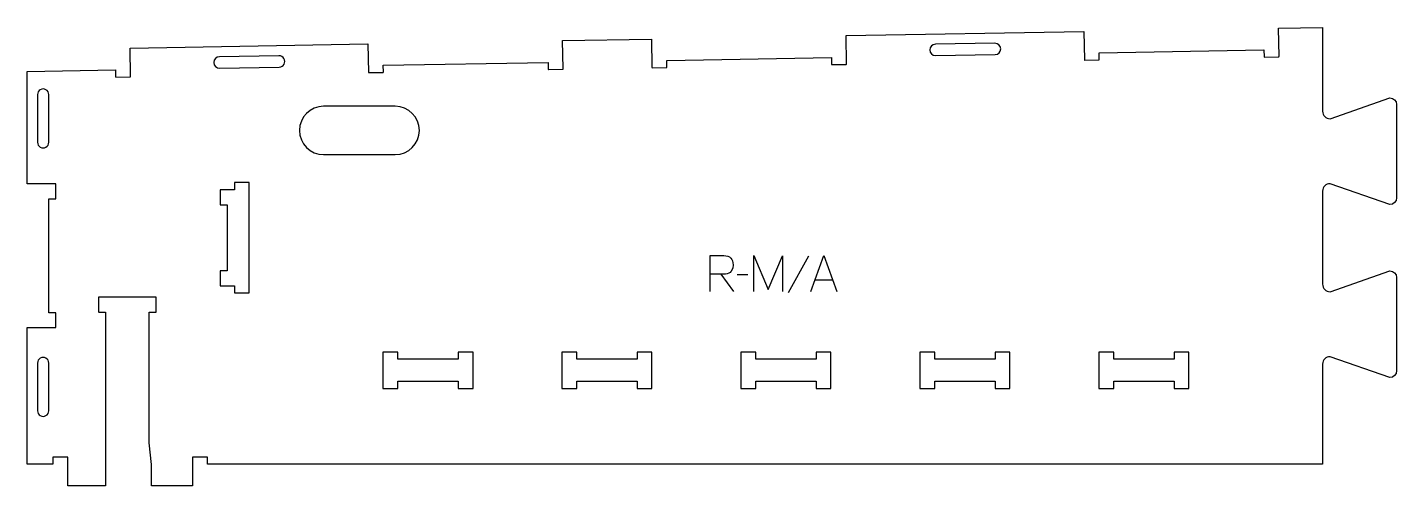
# Model space of a CAD drawing. Header units: millimetres. Extents: x -569 to 578, y -193 to 191.
import ezdxf

# ---------------------------------------------------------------- set-up
doc = ezdxf.new("R2010")
doc.units = ezdxf.units.MM
for name, color, linetype, true_color in [('1_ANYTOOL_1MMDEEP_LABELS_S', 2, 'Continuous', 0xffff00), ('3_ANYTOOL_CUTTHROUGH_INSID', 4, 'Continuous', 0x00ffff), ('4_ANYTOOL_CUTTHROUGH_OUTSI', 5, 'Continuous', 0x0000ff)]:
    doc.layers.add(name, color=color, linetype=linetype, true_color=true_color)

msp = doc.modelspace()

# ---------------------------------------------------------------- linework, layer by layer
at = {"layer": '1_ANYTOOL_1MMDEEP_LABELS_S'}
for p, q in [((85.5, -0.5), (68.3, -31.2)), ((12, -15.6), (22.5, -30)), ((34.5, -16.1), (25.7, -16.2)), ((90.6, -20.4), (105.6, -20.4))]:
    msp.add_line(p, q, dxfattribs=at)
for points in [[(3, -30), (3, 0), (14.4, 0), (17.8, -0.5), (19.2, -1.1), (20.3, -2), (21.2, -3.1), (21.8, -4.4), (22.3, -7.8), (21.9, -10.6), (20.5, -13), (19.6, -14.1), (18.5, -14.8), (17.2, -15.3), (15.8, -15.5), (14, -15.6), (12, -15.6), (3, -15.6)], [(39.6, -30), (39.6, 0), (51.6, -28.4), (63.6, -0.1), (63.6, -30)], [(87.2, -30), (98.1, 0), (109.1, -30)]]:
    msp.add_lwpolyline(points, dxfattribs=at)
at = {"layer": '3_ANYTOOL_CUTTHROUGH_INSID'}
for points in [[(191.8, 167.7), (241.8, 168.5, 1), (241.6, 178), (191.7, 177.2, 1)], [(-408.2, 157.2), (-358.2, 158, 1), (-358.4, 167.5), (-408.3, 166.7, 1)], [(-551.3, 135, 1.000001), (-560.8, 135), (-560.8, 95, 1.000001), (-551.3, 95)], [(-261, 84.7, 1), (-261, 125.2), (-321, 125.2, 1), (-321, 84.7)], [(-551.3, -130), (-551.3, -90, 1.000001), (-560.8, -90), (-560.8, -130, 1.000001)]]:
    msp.add_lwpolyline(points, format="xyb", close=True, dxfattribs=at)
for points in [[(-395.8, 61.2), (-395.8, 55.2), (-407.8, 55.2), (-407.8, 42.7), (-401.8, 42.7), (-401.8, -12.8), (-407.8, -12.8), (-407.8, -25.3), (-395.8, -25.3), (-395.8, -31.3), (-383.3, -31.3), (-383.3, 61.2)], [(-258.8, -86.8), (-258.8, -80.8), (-271.3, -80.8), (-271.3, -111.3), (-258.8, -111.3), (-258.8, -105.3), (-208.3, -105.3), (-208.3, -111.3), (-195.8, -111.3), (-195.8, -80.8), (-208.3, -80.8), (-208.3, -86.8)], [(-108.8, -86.8), (-108.8, -80.8), (-121.3, -80.8), (-121.3, -111.3), (-108.8, -111.3), (-108.8, -105.3), (-58.3, -105.3), (-58.3, -111.3), (-45.8, -111.3), (-45.8, -80.8), (-58.3, -80.8), (-58.3, -86.8)], [(41.2, -86.8), (41.2, -80.8), (28.7, -80.8), (28.7, -111.3), (41.2, -111.3), (41.2, -105.3), (91.7, -105.3), (91.7, -111.3), (104.2, -111.3), (104.2, -80.8), (91.7, -80.8), (91.7, -86.8)], [(191.2, -86.8), (191.2, -80.8), (178.7, -80.8), (178.7, -111.3), (191.2, -111.3), (191.2, -105.3), (241.7, -105.3), (241.7, -111.3), (254.2, -111.3), (254.2, -80.8), (241.7, -80.8), (241.7, -86.8)], [(341.2, -86.8), (341.2, -80.8), (328.7, -80.8), (328.7, -111.3), (341.2, -111.3), (341.2, -105.3), (391.7, -105.3), (391.7, -111.3), (404.2, -111.3), (404.2, -80.8), (391.7, -80.8), (391.7, -86.8)]]:
    msp.add_lwpolyline(points, close=True, dxfattribs=at)
at = {"layer": '4_ANYTOOL_CUTTHROUGH_OUTSI'}
msp.add_lwpolyline([(-495.4, 155.7), (-495.3, 149.9, 0.414214), (-495.1, 149.7), (-483.1, 149.9, 0.414214), (-482.8, 150.1), (-483.2, 173.9), (-283.8, 177.4), (-283.4, 153.6, 0.414275), (-283.1, 153.4), (-271.1, 153.6, 0.414214), (-270.9, 153.8), (-271, 159.6), (-132.9, 162), (-132.8, 156.2, 0.414214), (-132.6, 156), (-120.6, 156.2, 0.414214), (-120.3, 156.5), (-120.8, 180.2), (-46.3, 181.5), (-45.8, 157.8, 0.414214), (-45.6, 157.5), (-33.6, 157.7, 0.414214), (-33.3, 158), (-33.4, 163.7), (104.6, 166.1), (104.7, 160.4, 0.414214), (104.9, 160.1), (116.9, 160.3, 0.414214), (117.2, 160.6), (116.8, 184.4), (316.2, 187.8), (316.6, 164.1, 0.414275), (316.9, 163.9), (328.9, 164.1, 0.414214), (329.1, 164.3), (329, 170.1), (467.1, 172.5), (467.2, 166.7, 0.414214), (467.4, 166.5), (479.4, 166.7, 0.414214), (479.7, 166.9), (479.2, 190.7), (516.2, 191.3), (516.2, 121, 0.411451), (522.5, 114.8), (522.6, 114.8), (572.5, 132.3, -0.412073), (578.2, 126.6), (578.2, 48.6, -0.412073), (572.5, 42.8), (522.6, 60.3), (522.5, 60.3, 0.414214), (516.2, 54.1), (516.2, -23.9, 0.414214), (522.5, -30.2), (522.6, -30.2), (572.5, -12.7, -0.412073), (578.2, -18.4), (578.2, -96.4, -0.412073), (572.5, -102.2), (522.6, -84.7), (522.5, -84.7, 0.411451), (516.2, -90.9), (516.2, -174.8), (-418.3, -174.8), (-418.3, -169, 0.414214), (-418.5, -168.8), (-430.5, -168.8, 0.414214), (-430.8, -169), (-430.8, -192.8), (-465.3, -192.8), (-465.3, -175, 0.026456), (-465.3, -175), (-467.2, -157), (-467.2, -47.3), (-461.4, -47.3, 0.414214), (-461.2, -47), (-461.2, -35, 0.414214), (-461.4, -34.8), (-509.4, -34.8, 0.414214), (-509.7, -35), (-509.7, -47, 0.414214), (-509.4, -47.3), (-503.7, -47.3), (-503.7, -192.8), (-535.3, -192.8), (-535.3, -169, 0.414214), (-535.5, -168.8), (-547.5, -168.8, 0.414214), (-547.8, -169), (-547.8, -174.8), (-569.3, -174.8), (-569.3, -60.3), (-545.5, -60.3, 0.414214), (-545.3, -60), (-545.3, -48, 0.414214), (-545.5, -47.8), (-551.3, -47.8), (-551.3, 47.7), (-545.5, 47.7, 0.414214), (-545.3, 48), (-545.3, 60, 0.414214), (-545.5, 60.2), (-569.3, 60.2), (-569.3, 154.4)], format="xyb", close=True, dxfattribs=at)

doc.saveas('drawing.dxf')
